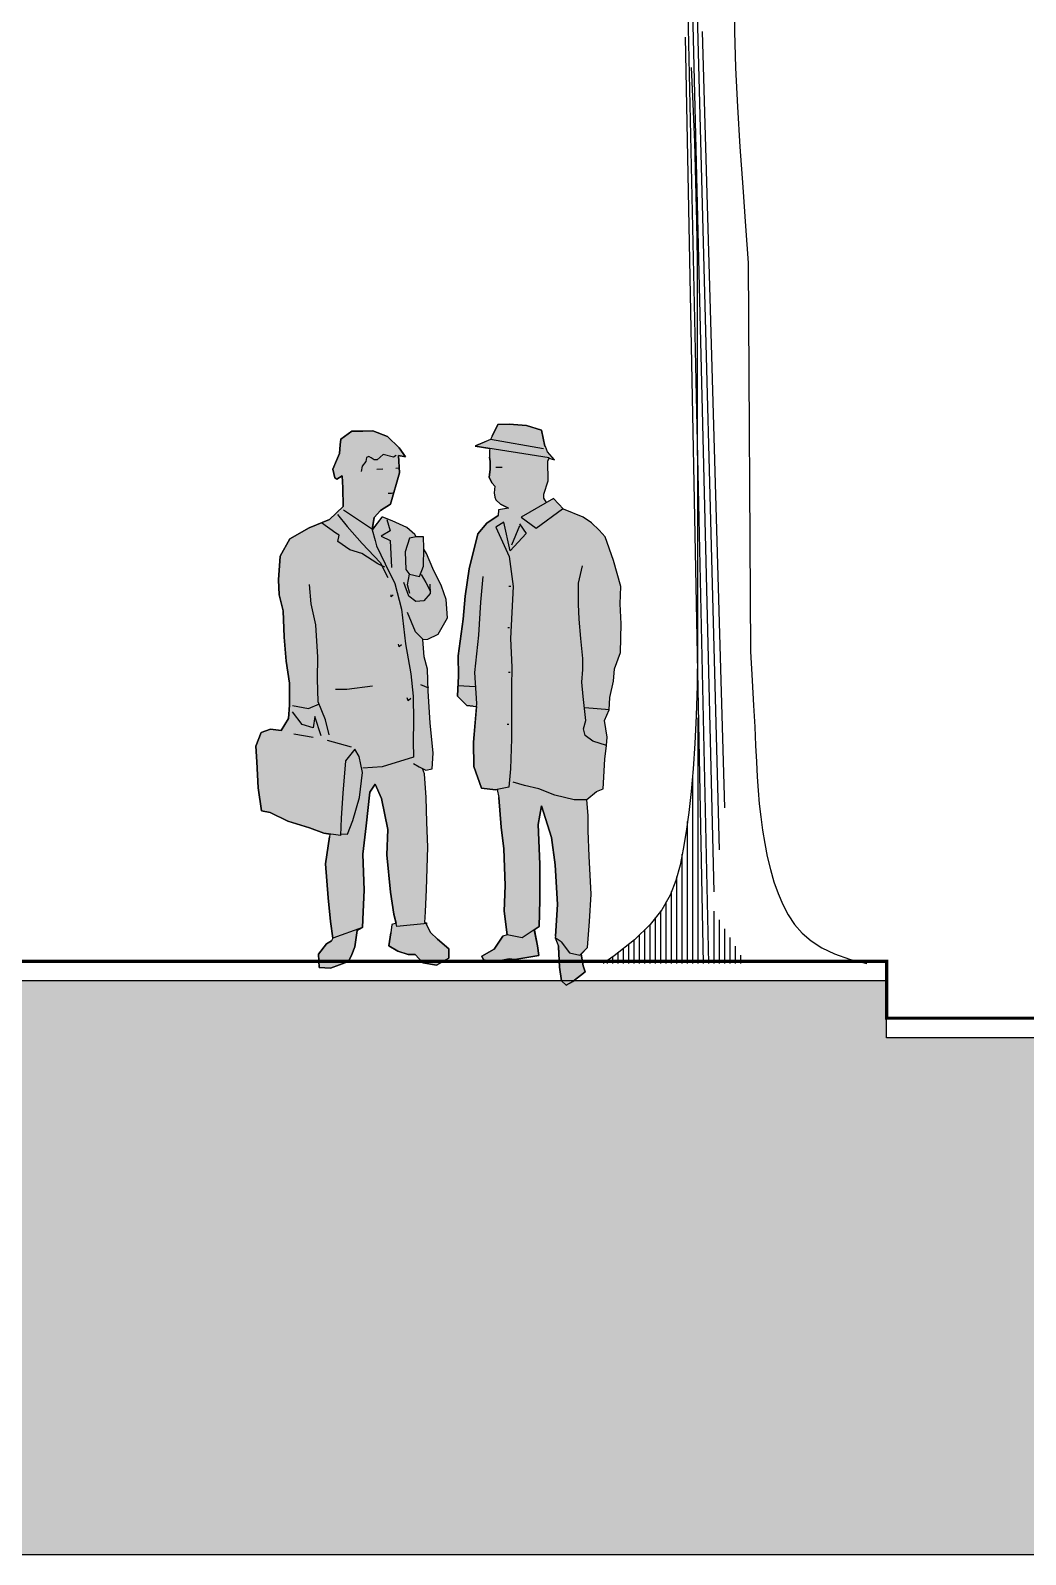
# Model space of a CAD drawing. Header units: millimetres. Extents: x 2056 to 4470, y 1400 to 3101.
# Drawn here: x 2105.832 to 2108.894, y 1405.391 to 1410.08 of the extents above; entities that cross this region are included whole.
import ezdxf

# ---------------------------------------------------------------- set-up
doc = ezdxf.new("R2010")
doc.units = ezdxf.units.MM
for name, color, linetype in [('A-254', 254, 'Continuous'), ('A-LDSP-TREE', 74, 'Continuous'), ('A-PLAN-1', 5, 'Continuous'), ('A-PLAN-2', 4, 'Continuous'), ('A-PLAN-6', 9, 'Continuous')]:
    doc.layers.add(name, color=color, linetype=linetype)

# ---------------------------------------------------------------- blocks, each defined once
blk = doc.blocks.new('2D-pe19')
for points in [[(-0.2818, 1.5394), (-0.2594, 1.564), (-0.2535, 1.5807), (-0.2519, 1.5821), (-0.2411, 1.6315), (-0.195, 1.6453), (-0.1415, 1.6496), (-0.1074, 1.6487), (-0.0899, 1.6132), (-0.0843, 1.6024), (-0.0368, 1.5816), (-0.082, 1.5745), (-0.081, 1.5681), (-0.081, 1.5481), (-0.0834, 1.5346), (-0.0836, 1.5116), (-0.0799, 1.4852), (-0.0896, 1.468), (-0.0973, 1.4585), (-0.0953, 1.4385), (-0.0982, 1.4253), (-0.1013, 1.4165), (-0.1149, 1.4031), (-0.1402, 1.3916), (-0.1089, 1.3862), (-0.1079, 1.3683), (-0.0734, 1.345), (-0.0451, 1.3122), (-0.0192, 1.2049), (-0.0066, 1.1206), (0, 1.0499), (0.0147, 0.9365), (0.0141, 0.8754), (0.0169, 0.8126), (-0.012, 0.7837), (-0.0311, 0.7822), (-0.0415, 0.7813), (-0.0321, 0.6712), (-0.0329, 0.5966), (-0.0565, 0.5296), (-0.1003, 0.5244), (-0.1051, 0.5254), (-0.11, 0.5015), (-0.1171, 0.4096), (-0.125, 0.3429), (-0.13, 0.2303), (-0.1268, 0.1518), (-0.1353, 0.0789), (-0.1219, 0.0749), (-0.0954, 0.0343), (-0.0575, 0.0132), (-0.0632, 0.0014), (-0.0958, -0.0039), (-0.1416, 0.0044), (-0.1591, 0.0024), (-0.2335, 0.0148), (-0.2293, 0.0451), (-0.219, 0.0945), (-0.2343, 0.1046), (-0.2358, 0.1853), (-0.2364, 0.2963), (-0.2314, 0.4185), (-0.2409, 0.4758), (-0.2719, 0.3776), (-0.2839, 0.2937), (-0.2906, 0.1724), (-0.2845, 0.0748), (-0.2837, 0.0695), (-0.2934, 0.0437), (-0.2948, 0.021), (-0.2946, 0.021), (-0.2972, -0.021), (-0.3032, -0.063), (-0.3168, -0.0763), (-0.3374, -0.0649), (-0.3758, -0.0354), (-0.3695, -0.0164), (-0.3631, 0.0196), (-0.3824, 0.0392), (-0.3895, 0.1195), (-0.3943, 0.2036), (-0.3876, 0.3208), (-0.3852, 0.3987), (-0.3847, 0.4447), (-0.3805, 0.4947), (-0.4104, 0.52), (-0.4316, 0.5275), (-0.4363, 0.6195), (-0.4416, 0.6616), (-0.4436, 0.6863), (-0.4352, 0.7384), (-0.4498, 0.7705), (-0.45, 0.7704), (-0.4519, 0.8092), (-0.4627, 0.8592), (-0.4662, 0.8974), (-0.4848, 0.9474), (-0.4862, 1.0355), (-0.4834, 1.0966), (-0.4851, 1.1499), (-0.4631, 1.2304), (-0.4377, 1.303), (-0.4184, 1.3236), (-0.3952, 1.3464), (-0.3698, 1.3635), (-0.3087, 1.3877), (-0.2784, 1.4211), (-0.2565, 1.4084), (-0.2487, 1.4218), (-0.2486, 1.4347), (-0.2617, 1.4752), (-0.2611, 1.5363), (-0.2646, 1.5449)], [(0.0483, 1.0534), (0.0522, 1.1106), (0.066, 1.1508), (0.0935, 1.206), (0.113, 1.2518), (0.1211, 1.2652), (0.121, 1.2686), (0.1213, 1.3033), (0.1439, 1.3031), (0.1483, 1.3104), (0.1732, 1.3314), (0.2177, 1.3523), (0.2464, 1.3633), (0.2495, 1.3636), (0.2786, 1.3263), (0.2798, 1.3271), (0.2733, 1.363), (0.2539, 1.3845), (0.2238, 1.4039), (0.1961, 1.4994), (0.1983, 1.5532), (0.1769, 1.5495), (0.1968, 1.5763), (0.2323, 1.6113), (0.2775, 1.6288), (0.3083, 1.6285), (0.3425, 1.6281), (0.3765, 1.6031), (0.3786, 1.5857), (0.38, 1.5594), (0.3893, 1.538), (0.4008, 1.511), (0.395, 1.4841), (0.3888, 1.4808), (0.3721, 1.4905), (0.3695, 1.4541), (0.3689, 1.3963), (0.4106, 1.3561), (0.4737, 1.3303), (0.5328, 1.2972), (0.5626, 1.2436), (0.5681, 1.1707), (0.5654, 1.1247), (0.5537, 1.075), (0.5507, 0.9948), (0.5444, 0.9203), (0.5342, 0.8531), (0.5336, 0.7847), (0.5371, 0.7443), (0.5598, 0.7076), (0.5923, 0.7112), (0.6208, 0.7014), (0.6378, 0.6592), (0.6351, 0.611), (0.631, 0.5309), (0.6202, 0.4603), (0.5938, 0.455), (0.5397, 0.4286), (0.4728, 0.4079), (0.4283, 0.391), (0.4097, 0.3885), (0.4109, 0.3799), (0.4235, 0.2974), (0.4152, 0.192), (0.4084, 0.1198), (0.4006, 0.0682), (0.4047, 0.0605), (0.4205, 0.0511), (0.4452, 0.0195), (0.4427, -0.0217), (0.4075, -0.024), (0.3525, -0.0036), (0.342, 0.0182), (0.3331, 0.042), (0.3263, 0.0919), (0.309, 0.1016), (0.3072, 0.1493), (0.3044, 0.2161), (0.3089, 0.327), (0.2985, 0.4135), (0.2874, 0.5171), (0.2703, 0.542), (0.2508, 0.4984), (0.2316, 0.4029), (0.2343, 0.3244), (0.2234, 0.2095), (0.2132, 0.1423), (0.206, 0.1145), (0.2197, 0.1109), (0.2225, 0.0851), (0.2282, 0.0447), (0.2012, 0.0281), (0.1686, 0.0183), (0.1472, 0.0185), (0.124, -0.0076), (0.0819, -0.0151), (0.044, 0.0066), (0.0442, 0.0352), (0.0787, 0.0651), (0.1002, 0.0862), (0.1138, 0.1127), (0.11, 0.1131), (0.1179, 0.1169), (0.116, 0.1494), (0.1127, 0.2179), (0.1083, 0.3486), (0.1113, 0.4248), (0.1137, 0.5016), (0.1183, 0.5739), (0.1249, 0.5904), (0.1145, 0.5857), (0.0955, 0.5898), (0.092, 0.6375), (0.1008, 0.7311), (0.1073, 0.8286), (0.1096, 0.8958), (0.1195, 0.9339), (0.1239, 0.9876), (0.1088, 0.9878), (0.0764, 1.0032)]]:
    blk.add_hatch(color=255).paths.add_polyline_path(points)
at = {"color": 250}
for p, q in [((-0.195, 1.6453), (-0.2411, 1.6315)), ((-0.1415, 1.6496), (-0.195, 1.6453)), ((-0.1074, 1.6487), (-0.1415, 1.6496)), ((-0.0899, 1.6132), (-0.1074, 1.6487)), ((-0.2411, 1.6315), (-0.2519, 1.5821)), ((-0.2478, 1.5741), (-0.0843, 1.6024)), ((-0.0843, 1.6024), (-0.038, 1.5828)), ((0.2323, 1.6113), (0.1968, 1.5763)), ((0.2775, 1.6288), (0.2323, 1.6113)), ((0.3083, 1.6285), (0.2775, 1.6288)), ((0.3425, 1.6281), (0.3083, 1.6285)), ((0.3765, 1.6031), (0.3425, 1.6281)), ((0.3786, 1.5857), (0.3765, 1.6031)), ((-0.2818, 1.5394), (-0.2594, 1.564)), ((-0.2649, 1.5459), (-0.0368, 1.5816)), ((-0.2594, 1.564), (-0.2535, 1.5807)), ((-0.0834, 1.5346), (-0.081, 1.5481)), ((0.1968, 1.5763), (0.1769, 1.5495)), ((0.1769, 1.5495), (0.1983, 1.5532)), ((0.1983, 1.5532), (0.1961, 1.4994)), ((0.2063, 1.5528), (0.2142, 1.5478)), ((0.2142, 1.5478), (0.2458, 1.5567)), ((0.2458, 1.5567), (0.2645, 1.5399)), ((0.2833, 1.5458), (0.2902, 1.5498)), ((0.2902, 1.5498), (0.2971, 1.5468)), ((0.38, 1.5594), (0.3786, 1.5857)), ((0.3893, 1.538), (0.38, 1.5594)), ((-0.2637, 1.5452), (-0.2818, 1.5394)), ((-0.2611, 1.5363), (-0.2649, 1.5459)), ((-0.2617, 1.4752), (-0.2611, 1.5363)), ((-0.1199, 1.5166), (-0.1006, 1.5163)), ((-0.0836, 1.5116), (-0.0834, 1.5346)), ((-0.0799, 1.4852), (-0.0836, 1.5116)), ((0.1973, 1.5146), (0.2067, 1.5136)), ((0.2471, 1.5108), (0.2649, 1.5099)), ((0.2645, 1.5399), (0.2734, 1.5399)), ((0.2734, 1.5399), (0.2833, 1.5458)), ((0.2971, 1.5468), (0.2991, 1.535)), ((0.2991, 1.535), (0.3109, 1.5201)), ((0.3109, 1.5201), (0.3139, 1.5043)), ((0.4008, 1.511), (0.3893, 1.538)), ((0.395, 1.4841), (0.4008, 1.511)), ((-0.2486, 1.4347), (-0.2617, 1.4752)), ((-0.0896, 1.468), (-0.0799, 1.4852)), ((0.1961, 1.4994), (0.2238, 1.4039)), ((0.3689, 1.3963), (0.3695, 1.4541)), ((0.3695, 1.4541), (0.3721, 1.4905)), ((0.3721, 1.4905), (0.3888, 1.4808)), ((0.3888, 1.4808), (0.395, 1.4841)), ((-0.3087, 1.3877), (-0.2784, 1.4211)), ((-0.2784, 1.4211), (-0.1786, 1.3634)), ((-0.2487, 1.4218), (-0.2486, 1.4347)), ((-0.1149, 1.4031), (-0.1013, 1.4165)), ((0.2164, 1.4375), (0.2199, 1.4363)), ((0.2199, 1.4363), (0.2304, 1.4363)), ((-0.3952, 1.3464), (-0.3698, 1.3635)), ((-0.3698, 1.3635), (-0.3087, 1.3877)), ((-0.2249, 1.3296), (-0.3055, 1.3892)), ((-0.1786, 1.3634), (-0.2249, 1.3296)), ((-0.1402, 1.3916), (-0.1149, 1.4031)), ((-0.0734, 1.345), (-0.1079, 1.3683)), ((0.2177, 1.3523), (0.2464, 1.3633)), ((0.2238, 1.4039), (0.2539, 1.3845)), ((0.2495, 1.3636), (0.279, 1.3258)), ((0.2539, 1.3845), (0.2733, 1.363)), ((0.2733, 1.363), (0.2802, 1.3248)), ((0.3676, 1.3856), (0.279, 1.3265)), ((0.3861, 1.3715), (0.3571, 1.3353)), ((0.4106, 1.3561), (0.3689, 1.3963)), ((-0.4377, 1.303), (-0.4184, 1.3236)), ((-0.4184, 1.3236), (-0.3952, 1.3464)), ((-0.1732, 1.3426), (-0.1943, 1.3136)), ((-0.1943, 1.3136), (-0.1454, 1.2599)), ((-0.1741, 1.3364), (-0.1495, 1.2772)), ((-0.1454, 1.2599), (-0.125, 1.3477)), ((-0.1004, 1.3324), (-0.1417, 1.2425)), ((-0.125, 1.3477), (-0.1004, 1.3324)), ((-0.0451, 1.3122), (-0.0734, 1.345)), ((0.1483, 1.3104), (0.1732, 1.3314)), ((0.1732, 1.3314), (0.2177, 1.3523)), ((0.2346, 1.3561), (0.2248, 1.3216)), ((0.2248, 1.3216), (0.2522, 1.3055)), ((0.2802, 1.3248), (0.2705, 1.2919)), ((0.3571, 1.3353), (0.3106, 1.2825)), ((0.3815, 1.3082), (0.3911, 1.3142)), ((0.3911, 1.3142), (0.4354, 1.346)), ((0.4737, 1.3303), (0.4106, 1.3561)), ((0.5328, 1.2972), (0.4737, 1.3303)), ((-0.4631, 1.2304), (-0.4377, 1.303)), ((-0.0192, 1.2049), (-0.0451, 1.3122)), ((0.121, 1.2686), (0.1213, 1.3033)), ((0.1222, 1.2131), (0.121, 1.2686)), ((0.1213, 1.3033), (0.1443, 1.3031)), ((0.1439, 1.3031), (0.1483, 1.3104)), ((0.1443, 1.3031), (0.165, 1.299)), ((0.165, 1.299), (0.1781, 1.2568)), ((0.2248, 1.292), (0.2199, 1.2083)), ((0.2522, 1.3055), (0.2248, 1.292)), ((0.2663, 1.2751), (0.2394, 1.2198)), ((0.3106, 1.2825), (0.2546, 1.2236)), ((0.2705, 1.2919), (0.2663, 1.2751)), ((0.3486, 1.2631), (0.3853, 1.2891)), ((0.3853, 1.2891), (0.3815, 1.3082)), ((0.5626, 1.2436), (0.5328, 1.2972)), ((-0.4851, 1.1499), (-0.4631, 1.2304)), ((-0.1417, 1.2425), (-0.1538, 1.1506)), ((0.0935, 1.206), (0.113, 1.2518)), ((0.113, 1.2518), (0.1211, 1.2652)), ((0.1781, 1.2568), (0.1759, 1.203)), ((0.2394, 1.2198), (0.2097, 1.159)), ((0.2546, 1.2236), (0.2312, 1.1778)), ((0.241, 1.2102), (0.2624, 1.2196)), ((0.2624, 1.2196), (0.312, 1.2516)), ((0.312, 1.2516), (0.3486, 1.2631)), ((0.5681, 1.1707), (0.5626, 1.2436)), ((0.5681, 1.1707), (0.5626, 1.2436)), ((-0.355, 1.1604), (-0.3673, 1.2143)), ((-0.055, 1.102), (-0.0615, 1.1806)), ((-0.0066, 1.1206), (-0.0192, 1.2049)), ((0.066, 1.1508), (0.0935, 1.206)), ((0.1287, 1.1867), (0.1148, 1.163)), ((0.1343, 1.181), (0.1222, 1.2131)), ((0.1652, 1.1886), (0.1343, 1.181)), ((0.1759, 1.203), (0.1639, 1.1863)), ((0.1715, 1.1554), (0.1652, 1.1886)), ((-0.4834, 1.0966), (-0.4851, 1.1499)), ((-0.3553, 1.1223), (-0.355, 1.1604)), ((-0.1538, 1.1506), (-0.1457, 0.9902)), ((-0.1471, 1.1498), (-0.1413, 1.1498)), ((0.0522, 1.1106), (0.066, 1.1508)), ((0.1148, 1.163), (0.1007, 1.1348)), ((0.1019, 1.1578), (0.1017, 1.1292)), ((0.1017, 1.1292), (0.1205, 1.106)), ((0.1634, 1.1286), (0.1715, 1.1554)), ((0.1666, 1.1207), (0.1827, 1.1626)), ((0.2097, 1.159), (0.1899, 1.0806)), ((0.4676, 1.0971), (0.4721, 1.1565)), ((0.5654, 1.1247), (0.5681, 1.1707)), ((-0.4862, 1.0355), (-0.4834, 1.0966)), ((-0.3577, 1.0494), (-0.3556, 1.0954)), ((-0.3556, 1.0954), (-0.3553, 1.1223)), ((-0.0481, 1.0005), (-0.055, 1.102)), ((0, 1.0499), (-0.0066, 1.1206)), ((0.0483, 1.0534), (0.0522, 1.1106)), ((0.1205, 1.106), (0.1457, 1.1041)), ((0.1457, 1.1041), (0.1666, 1.1207)), ((0.1899, 1.0806), (0.1776, 0.9737)), ((0.2153, 1.1242), (0.2209, 1.1185)), ((0.2209, 1.1185), (0.2209, 1.1242)), ((0.4535, 1.0322), (0.4676, 1.0971)), ((0.5537, 1.075), (0.5654, 1.1247)), ((-0.4848, 0.9474), (-0.4862, 1.0355)), ((-0.3622, 0.99), (-0.3577, 1.0494)), ((0.0147, 0.9365), (0, 1.0499)), ((0.0764, 1.0032), (0.0483, 1.0534)), ((0.146, 1.0112), (0.1706, 1.0703)), ((0.4469, 0.9324), (0.4535, 1.0322)), ((0.5507, 0.9948), (0.5537, 1.075)), ((-0.3684, 0.929), (-0.3622, 0.99)), ((-0.1457, 0.9902), (-0.1505, 0.9022)), ((-0.1432, 1.0226), (-0.1374, 1.0226)), ((-0.0357, 0.8854), (-0.0481, 1.0005)), ((0.1088, 0.9878), (0.0764, 1.0032)), ((0.1239, 0.9876), (0.1088, 0.9878)), ((0.1195, 0.9339), (0.1239, 0.9876)), ((0.1214, 0.9865), (0.146, 1.0112)), ((0.5444, 0.9203), (0.5507, 0.9948)), ((-0.4662, 0.8974), (-0.4848, 0.9474)), ((0.1776, 0.9737), (0.1611, 0.8819)), ((0.1891, 0.9707), (0.1965, 0.965)), ((0.1965, 0.965), (0.1984, 0.9725)), ((-0.4627, 0.8592), (-0.4662, 0.8974)), ((-0.3687, 0.8948), (-0.3684, 0.929)), ((-0.3651, 0.856), (-0.3687, 0.8948)), ((-0.1505, 0.9022), (-0.1494, 0.8405)), ((0.0141, 0.8754), (0.0147, 0.9365)), ((0.1073, 0.8286), (0.1096, 0.8958)), ((0.1096, 0.8958), (0.1195, 0.9339)), ((0.448, 0.8657), (0.4469, 0.9324)), ((0.5342, 0.8531), (0.5444, 0.9203)), ((-0.4519, 0.8092), (-0.4627, 0.8592)), ((-0.3695, 0.8123), (-0.3651, 0.856)), ((-0.1452, 0.8856), (-0.1393, 0.8856)), ((-0.0422, 0.7902), (-0.0357, 0.8854)), ((-0.0377, 0.8418), (0.0154, 0.8444)), ((0.0169, 0.8126), (0.0141, 0.8754)), ((0.1312, 0.8485), (0.1066, 0.8387)), ((0.1611, 0.8819), (0.1531, 0.813)), ((0.4456, 0.7951), (0.448, 0.8657)), ((0.5336, 0.7847), (0.5342, 0.8531)), ((-0.45, 0.771), (-0.4519, 0.8092)), ((-0.378, 0.7378), (-0.3695, 0.8123)), ((-0.1494, 0.8405), (-0.1487, 0.6818)), ((-0.012, 0.7837), (0.0169, 0.8126)), ((0.1008, 0.7311), (0.1073, 0.8286)), ((0.1531, 0.813), (0.1524, 0.7362)), ((0.161, 0.8059), (0.1685, 0.7984)), ((0.1685, 0.7984), (0.1722, 0.8078)), ((0.279, 0.8436), (0.3577, 0.8338)), ((0.3577, 0.8338), (0.3922, 0.8338)), ((-0.4501, 0.7704), (-0.3749, 0.7769)), ((-0.4352, 0.7384), (-0.45, 0.771)), ((-0.0321, 0.6712), (-0.0422, 0.7902)), ((-0.0311, 0.7822), (-0.012, 0.7837)), ((0.4238, 0.7398), (0.4456, 0.7951)), ((0.4759, 0.7746), (0.4415, 0.7894)), ((0.5252, 0.7845), (0.4759, 0.7746)), ((0.4956, 0.7254), (0.5252, 0.7648)), ((0.5371, 0.7443), (0.5336, 0.7847)), ((-0.4436, 0.6863), (-0.4352, 0.7384)), ((-0.3704, 0.7125), (-0.378, 0.7378)), ((-0.3762, 0.6918), (-0.3704, 0.7125)), ((-0.1413, 0.7252), (-0.1354, 0.7252)), ((0.092, 0.6375), (0.1008, 0.7311)), ((0.1524, 0.7362), (0.1535, 0.6734)), ((0.4122, 0.6939), (0.4238, 0.7398)), ((0.4365, 0.6909), (0.4562, 0.75)), ((0.4562, 0.75), (0.4612, 0.7155)), ((0.4612, 0.7155), (0.4956, 0.7254)), ((0.5598, 0.7076), (0.5371, 0.7443)), ((0.5923, 0.7112), (0.5598, 0.7076)), ((0.6208, 0.7014), (0.5923, 0.7112)), ((-0.4416, 0.6616), (-0.3994, 0.6747)), ((-0.4363, 0.6195), (-0.4416, 0.6616)), ((-0.3994, 0.6747), (-0.3762, 0.6918)), ((-0.1487, 0.6818), (-0.1456, 0.5898)), ((-0.0329, 0.5966), (-0.0321, 0.6712)), ((0.1535, 0.6734), (0.153, 0.6251)), ((0.343, 0.6564), (0.4168, 0.6761)), ((0.4612, 0.6859), (0.5203, 0.6958)), ((0.6378, 0.6592), (0.6208, 0.7014)), ((0.6351, 0.611), (0.6378, 0.6592)), ((-0.4316, 0.5275), (-0.4363, 0.6195)), ((0.0955, 0.5898), (0.092, 0.6375)), ((0.153, 0.6251), (0.2486, 0.5956)), ((0.3096, 0.5782), (0.3196, 0.6275)), ((0.3196, 0.6275), (0.3332, 0.6503)), ((0.3332, 0.6503), (0.3615, 0.6136)), ((0.3615, 0.6136), (0.3701, 0.5143)), ((0.631, 0.5309), (0.6351, 0.611)), ((-0.1456, 0.5898), (-0.1406, 0.5326)), ((-0.0565, 0.5296), (-0.0329, 0.5966)), ((0.1145, 0.5857), (0.0955, 0.5898)), ((0.1137, 0.5016), (0.1183, 0.5739)), ((0.1353, 0.595), (0.1145, 0.5857)), ((0.1528, 0.6061), (0.1353, 0.595)), ((0.2486, 0.5956), (0.308, 0.5911)), ((0.3184, 0.5013), (0.3096, 0.5782)), ((-0.4104, 0.52), (-0.4316, 0.5275)), ((-0.3805, 0.4947), (-0.4104, 0.52)), ((-0.2824, 0.5085), (-0.2332, 0.5283)), ((-0.2332, 0.5283), (-0.1889, 0.5381)), ((-0.1889, 0.5381), (-0.1544, 0.548)), ((-0.1406, 0.5326), (-0.1003, 0.5244)), ((-0.1003, 0.5244), (-0.0565, 0.5296)), ((0.2508, 0.4984), (0.2703, 0.542)), ((0.2703, 0.542), (0.2874, 0.5171)), ((0.2874, 0.5171), (0.2985, 0.4135)), ((0.6202, 0.4603), (0.631, 0.5309)), ((-0.3847, 0.4447), (-0.3805, 0.4947)), ((-0.3809, 0.4938), (-0.3415, 0.4938)), ((-0.3415, 0.4938), (-0.2824, 0.5085)), ((-0.2719, 0.3776), (-0.2409, 0.4758)), ((-0.2409, 0.4758), (-0.2314, 0.4185)), ((-0.1171, 0.4096), (-0.11, 0.5015)), ((0.1113, 0.4248), (0.1137, 0.5016)), ((0.2316, 0.4029), (0.2508, 0.4984)), ((0.339, 0.4305), (0.3184, 0.5013)), ((0.3701, 0.5143), (0.3755, 0.4374)), ((-0.3852, 0.3987), (-0.3847, 0.4447)), ((0.1083, 0.3486), (0.1113, 0.4248)), ((0.3554, 0.3883), (0.339, 0.4305)), ((0.3755, 0.4374), (0.3767, 0.3842)), ((0.4728, 0.4079), (0.5397, 0.4286)), ((0.5397, 0.4286), (0.5938, 0.455)), ((0.5938, 0.455), (0.6202, 0.4603)), ((-0.3876, 0.3208), (-0.3852, 0.3987)), ((-0.2839, 0.2937), (-0.2719, 0.3776)), ((-0.2314, 0.4185), (-0.2364, 0.2963)), ((-0.125, 0.3429), (-0.1171, 0.4096)), ((0.2343, 0.3244), (0.2316, 0.4029)), ((0.2985, 0.4135), (0.3089, 0.327)), ((0.3784, 0.3897), (0.3554, 0.3883)), ((0.3767, 0.3842), (0.4283, 0.391)), ((0.4235, 0.2974), (0.4109, 0.3799)), ((0.4283, 0.391), (0.4728, 0.4079)), ((-0.13, 0.2303), (-0.125, 0.3429)), ((0.1127, 0.2179), (0.1083, 0.3486)), ((-0.3943, 0.2036), (-0.3876, 0.3208)), ((-0.2906, 0.1724), (-0.2839, 0.2937)), ((-0.2364, 0.2963), (-0.2358, 0.1853)), ((0.2234, 0.2095), (0.2343, 0.3244)), ((0.3089, 0.327), (0.3044, 0.2161)), ((0.4152, 0.192), (0.4235, 0.2974)), ((-0.3895, 0.1195), (-0.3943, 0.2036)), ((-0.1268, 0.1518), (-0.13, 0.2303)), ((0.116, 0.1494), (0.1127, 0.2179)), ((0.2132, 0.1423), (0.2234, 0.2095)), ((0.3044, 0.2161), (0.3072, 0.1493)), ((0.4084, 0.1198), (0.4152, 0.192)), ((-0.2845, 0.0748), (-0.2906, 0.1724)), ((-0.2358, 0.1853), (-0.2343, 0.1046)), ((-0.1353, 0.0789), (-0.1268, 0.1518)), ((0.1179, 0.1169), (0.116, 0.1494)), ((0.2033, 0.1043), (0.2132, 0.1423)), ((0.3072, 0.1493), (0.309, 0.1016)), ((-0.3824, 0.0392), (-0.3895, 0.1195)), ((-0.2343, 0.1046), (-0.1814, 0.0698)), ((0.1139, 0.113), (0.1002, 0.0862)), ((0.11, 0.1131), (0.2033, 0.1043)), ((0.309, 0.1016), (0.4006, 0.0682)), ((0.4006, 0.0682), (0.4084, 0.1198)), ((-0.3021, 0.0575), (-0.3271, 0.023)), ((-0.3021, 0.0575), (-0.2837, 0.0695)), ((-0.2193, 0.0932), (-0.2293, 0.0451)), ((-0.1814, 0.0698), (-0.1353, 0.0789)), ((-0.0954, 0.0343), (-0.1219, 0.0749)), ((0.0787, 0.0651), (0.0442, 0.0352)), ((0.1002, 0.0862), (0.0787, 0.0651)), ((0.2282, 0.0447), (0.2225, 0.0851)), ((0.3263, 0.0919), (0.3331, 0.042)), ((0.4205, 0.0511), (0.4047, 0.0605)), ((0.4452, 0.0195), (0.4205, 0.0511)), ((-0.3597, 0.016), (-0.3824, 0.0392)), ((-0.3631, 0.0196), (-0.3695, -0.0164)), ((-0.3271, 0.023), (-0.3597, 0.016)), ((-0.2972, -0.021), (-0.2946, 0.021)), ((-0.295, 0.018), (-0.2934, 0.0437)), ((-0.2293, 0.0451), (-0.2335, 0.0148)), ((-0.2335, 0.0148), (-0.1591, 0.0024)), ((-0.1591, 0.0024), (-0.1416, 0.0044)), ((-0.1416, 0.0044), (-0.0958, -0.0039)), ((-0.0958, -0.0039), (-0.0632, 0.0014)), ((-0.0575, 0.0132), (-0.0954, 0.0343)), ((-0.0632, 0.0014), (-0.0575, 0.0132)), ((0.0442, 0.0352), (0.044, 0.0066)), ((0.044, 0.0066), (0.0819, -0.0151)), ((0.124, -0.0076), (0.1472, 0.0185)), ((0.1472, 0.0185), (0.1686, 0.0183)), ((0.1686, 0.0183), (0.2012, 0.0281)), ((0.2012, 0.0281), (0.2282, 0.0447)), ((0.3331, 0.042), (0.342, 0.0182)), ((0.342, 0.0182), (0.3525, -0.0036)), ((0.4427, -0.0217), (0.4452, 0.0195)), ((-0.3695, -0.0164), (-0.3758, -0.0354)), ((-0.3758, -0.0354), (-0.3374, -0.0649)), ((-0.3032, -0.063), (-0.2972, -0.021)), ((0.0819, -0.0151), (0.124, -0.0076)), ((0.3525, -0.0036), (0.4075, -0.024)), ((0.4075, -0.024), (0.4427, -0.0217)), ((-0.3374, -0.0649), (-0.3168, -0.0763)), ((-0.3168, -0.0763), (-0.3032, -0.063))]:
    blk.add_line(p, q, dxfattribs=at)
at = {"color": 255}
for points in [[(-0.2818, 1.5394), (-0.2594, 1.564), (-0.2535, 1.5807), (-0.2519, 1.5821), (-0.2411, 1.6315), (-0.195, 1.6453), (-0.1415, 1.6496), (-0.1074, 1.6487), (-0.0899, 1.6132), (-0.0843, 1.6024), (-0.0368, 1.5816), (-0.082, 1.5745), (-0.081, 1.5681), (-0.081, 1.5481), (-0.0834, 1.5346), (-0.0836, 1.5116), (-0.0799, 1.4852), (-0.0896, 1.468), (-0.0973, 1.4585), (-0.0953, 1.4385), (-0.0982, 1.4253), (-0.1013, 1.4165), (-0.1149, 1.4031), (-0.1402, 1.3916), (-0.1089, 1.3862), (-0.1079, 1.3683), (-0.0734, 1.345), (-0.0451, 1.3122), (-0.0192, 1.2049), (-0.0066, 1.1206), (0, 1.0499), (0.0147, 0.9365), (0.0141, 0.8754), (0.0169, 0.8126), (-0.012, 0.7837), (-0.0311, 0.7822), (-0.0415, 0.7813), (-0.0321, 0.6712), (-0.0329, 0.5966), (-0.0565, 0.5296), (-0.1003, 0.5244), (-0.1051, 0.5254), (-0.11, 0.5015), (-0.1171, 0.4096), (-0.125, 0.3429), (-0.13, 0.2303), (-0.1268, 0.1518), (-0.1353, 0.0789), (-0.1219, 0.0749), (-0.0954, 0.0343), (-0.0575, 0.0132), (-0.0632, 0.0014), (-0.0958, -0.0039), (-0.1416, 0.0044), (-0.1591, 0.0024), (-0.2335, 0.0148), (-0.2293, 0.0451), (-0.219, 0.0945), (-0.2343, 0.1046), (-0.2358, 0.1853), (-0.2364, 0.2963), (-0.2314, 0.4185), (-0.2409, 0.4758), (-0.2719, 0.3776), (-0.2839, 0.2937), (-0.2906, 0.1724), (-0.2845, 0.0748), (-0.2837, 0.0695), (-0.2934, 0.0437), (-0.2948, 0.021), (-0.2946, 0.021), (-0.2972, -0.021), (-0.3032, -0.063), (-0.3168, -0.0763), (-0.3374, -0.0649), (-0.3758, -0.0354), (-0.3695, -0.0164), (-0.3631, 0.0196), (-0.3824, 0.0392), (-0.3895, 0.1195), (-0.3943, 0.2036), (-0.3876, 0.3208), (-0.3852, 0.3987), (-0.3847, 0.4447), (-0.3805, 0.4947), (-0.4104, 0.52), (-0.4316, 0.5275), (-0.4363, 0.6195), (-0.4416, 0.6616), (-0.4436, 0.6863), (-0.4352, 0.7384), (-0.4498, 0.7705), (-0.45, 0.7704), (-0.4519, 0.8092), (-0.4627, 0.8592), (-0.4662, 0.8974), (-0.4848, 0.9474), (-0.4862, 1.0355), (-0.4834, 1.0966), (-0.4851, 1.1499), (-0.4631, 1.2304), (-0.4377, 1.303), (-0.4184, 1.3236), (-0.3952, 1.3464), (-0.3698, 1.3635), (-0.3087, 1.3877), (-0.2784, 1.4211), (-0.2565, 1.4084), (-0.2487, 1.4218), (-0.2486, 1.4347), (-0.2617, 1.4752), (-0.2611, 1.5363), (-0.2646, 1.5449), (-0.2818, 1.5394)], [(0.0483, 1.0534), (0.0522, 1.1106), (0.066, 1.1508), (0.0935, 1.206), (0.113, 1.2518), (0.1211, 1.2652), (0.121, 1.2686), (0.1213, 1.3033), (0.1439, 1.3031), (0.1483, 1.3104), (0.1732, 1.3314), (0.2177, 1.3523), (0.2464, 1.3633), (0.2495, 1.3636), (0.2786, 1.3263), (0.2798, 1.3271), (0.2733, 1.363), (0.2539, 1.3845), (0.2238, 1.4039), (0.1961, 1.4994), (0.1983, 1.5532), (0.1769, 1.5495), (0.1968, 1.5763), (0.2323, 1.6113), (0.2775, 1.6288), (0.3083, 1.6285), (0.3425, 1.6281), (0.3765, 1.6031), (0.3786, 1.5857), (0.38, 1.5594), (0.3893, 1.538), (0.4008, 1.511), (0.395, 1.4841), (0.3888, 1.4808), (0.3721, 1.4905), (0.3695, 1.4541), (0.3689, 1.3963), (0.4106, 1.3561), (0.4737, 1.3303), (0.5328, 1.2972), (0.5626, 1.2436), (0.5681, 1.1707), (0.5654, 1.1247), (0.5537, 1.075), (0.5507, 0.9948), (0.5444, 0.9203), (0.5342, 0.8531), (0.5336, 0.7847), (0.5371, 0.7443), (0.5598, 0.7076), (0.5923, 0.7112), (0.6208, 0.7014), (0.6378, 0.6592), (0.6351, 0.611), (0.631, 0.5309), (0.6202, 0.4603), (0.5938, 0.455), (0.5397, 0.4286), (0.4728, 0.4079), (0.4283, 0.391), (0.4097, 0.3885), (0.4109, 0.3799), (0.4235, 0.2974), (0.4152, 0.192), (0.4084, 0.1198), (0.4006, 0.0682), (0.4047, 0.0605), (0.4205, 0.0511), (0.4452, 0.0195), (0.4427, -0.0217), (0.4075, -0.024), (0.3525, -0.0036), (0.342, 0.0182), (0.3331, 0.042), (0.3263, 0.0919), (0.309, 0.1016), (0.3072, 0.1493), (0.3044, 0.2161), (0.3089, 0.327), (0.2985, 0.4135), (0.2874, 0.5171), (0.2703, 0.542), (0.2508, 0.4984), (0.2316, 0.4029), (0.2343, 0.3244), (0.2234, 0.2095), (0.2132, 0.1423), (0.206, 0.1145), (0.2197, 0.1109), (0.2225, 0.0851), (0.2282, 0.0447), (0.2012, 0.0281), (0.1686, 0.0183), (0.1472, 0.0185), (0.124, -0.0076), (0.0819, -0.0151), (0.044, 0.0066), (0.0442, 0.0352), (0.0787, 0.0651), (0.1002, 0.0862), (0.1138, 0.1127), (0.11, 0.1131), (0.1179, 0.1169), (0.116, 0.1494), (0.1127, 0.2179), (0.1083, 0.3486), (0.1113, 0.4248), (0.1137, 0.5016), (0.1183, 0.5739), (0.1249, 0.5904), (0.1145, 0.5857), (0.0955, 0.5898), (0.092, 0.6375), (0.1008, 0.7311), (0.1073, 0.8286), (0.1096, 0.8958), (0.1195, 0.9339), (0.1239, 0.9876), (0.1088, 0.9878), (0.0764, 1.0032)]]:
    blk.add_lwpolyline(points, close=True, dxfattribs=at)
blk = doc.blocks.new('TROPI')
for p, q in [((0.695, 0), (0.7933, 4.4883)), ((0.671, 0.3147), (0.7699, 4.3571)), ((0.5842, 4.2387), (0.5826, 4.0948)), ((0.6476, 0.4992), (0.7465, 4.226)), ((0.5826, 4.0948), (0.577, 3.935)), ((0.6242, 0.6836), (0.723, 4.0948)), ((0.7184, 0), (0.7979, 4.0701)), ((0.577, 3.935), (0.5686, 3.7644)), ((0.7728, 3.9368), (0.7653, 3.7778)), ((0.5686, 3.7644), (0.558, 3.5884)), ((0.7653, 3.7778), (0.7586, 3.6089)), ((0.558, 3.5884), (0.5462, 3.412)), ((0.7586, 3.6089), (0.7529, 3.435)), ((0.7529, 3.435), (0.7485, 3.2609)), ((0.5462, 3.412), (0.5341, 3.2404)), ((0.5341, 3.2404), (0.5225, 3.0789)), ((0.7485, 3.2609), (0.7459, 3.0913)), ((0.7459, 3.0913), (0.7453, 1.3687)), ((0.5225, 3.0789), (0.5124, 1.37)), ((0.5124, 1.37), (0.5043, 1.2428)), ((0.7453, 1.3687), (0.7468, 1.2218)), ((0.5043, 1.2428), (0.498, 1.1333)), ((0.7468, 1.2218), (0.7506, 1.088)), ((0.498, 1.1333), (0.4931, 1.039)), ((0.7413, 0), (0.7413, 1.0785)), ((0.7506, 1.088), (0.7562, 0.9664)), ((0.4931, 1.039), (0.4892, 0.9571)), ((0.4892, 0.9571), (0.4856, 0.8851)), ((0.7562, 0.9664), (0.7636, 0.8557)), ((0.4856, 0.8851), (0.4821, 0.8203)), ((0.4821, 0.8203), (0.4781, 0.7601)), ((0.7636, 0.8557), (0.7726, 0.7551)), ((0.7648, 0), (0.7648, 0.8123)), ((0.4781, 0.7601), (0.4732, 0.7018)), ((0.7726, 0.7551), (0.783, 0.6634)), ((0.4732, 0.7018), (0.4669, 0.6434)), ((0.4669, 0.6434), (0.4591, 0.5848)), ((0.783, 0.6634), (0.7946, 0.5796)), ((0.7882, 0), (0.7882, 0.6232)), ((0.4591, 0.5848), (0.4495, 0.5265)), ((0.7946, 0.5796), (0.8072, 0.5025)), ((0.4381, 0.4691), (0.4245, 0.4131)), ((0.4495, 0.5265), (0.4381, 0.4691)), ((0.8072, 0.5025), (0.8212, 0.4312)), ((0.8117, 0), (0.8117, 0.4796)), ((0.4245, 0.4131), (0.4087, 0.359)), ((0.8212, 0.4312), (0.8394, 0.364)), ((0.4087, 0.359), (0.3905, 0.3073)), ((0.8351, 0), (0.8351, 0.3798)), ((0.8394, 0.364), (0.8652, 0.2992)), ((0.3905, 0.3073), (0.3697, 0.2586)), ((0.8585, 0), (0.8585, 0.3159)), ((0.8652, 0.2992), (0.9019, 0.2354)), ((0.882, 0), (0.882, 0.2701)), ((0.3459, 0.2132), (0.3181, 0.1714)), ((0.3697, 0.2586), (0.3459, 0.2132)), ((0.671, 0), (0.671, 0.2295)), ((0.9019, 0.2354), (0.9529, 0.1708)), ((0.9054, 0), (0.9054, 0.231)), ((0.9288, 0), (0.9288, 0.2013)), ((0.3181, 0.1714), (0.2852, 0.1333)), ((0.6242, 0), (0.6242, 0.1523)), ((0.6476, 0), (0.6476, 0.1909)), ((0.9523, 0), (0.9523, 0.1716)), ((0.9529, 0.1708), (1.0216, 0.1038)), ((0.9757, 0), (0.9757, 0.1485)), ((0.1988, 0.0682), (0.143, 0.0414)), ((0.2458, 0.0988), (0.1988, 0.0682)), ((0.2852, 0.1333), (0.2458, 0.0988)), ((0.5773, 0), (0.5773, 0.0752)), ((0.6007, 0), (0.6007, 0.1138)), ((0.9992, 0), (0.9992, 0.1257)), ((1.0216, 0.1038), (1.1113, 0.0328)), ((1.0226, -0.0011), (1.0226, 0.103)), ((1.046, 0), (1.046, 0.0844)), ((0.0771, 0.0187), (0, 0)), ((0.143, 0.0414), (0.0771, 0.0187)), ((0.5538, 0), (0.5538, 0.0366)), ((1.0695, 0), (1.0695, 0.0659)), ((1.0929, 0), (1.0929, 0.0473)), ((1.1113, 0.0328), (1.1601, 0)), ((1.1163, 0), (1.1163, 0.0294)), ((1.1398, 0), (1.1398, 0.0136))]:
    blk.add_line(p, q)
blk = doc.blocks.new('fachada lateral 2')
at = {"layer": 'A-PLAN-6'}
h = blk.add_hatch(dxfattribs=at)
h.set_pattern_fill('AR-PARQ1', color=256, scale=0.002, angle=45, style=0)
h.set_pattern_definition([(45, (-989325.041, -1733104.63), (4e-15, 0.86210458762), [0.6096, -0.6096]), (45, (-989324.96916, -1733104.7018), (4e-15, 0.86210458762), [0.6096, -0.6096]), (45, (-989324.8973, -1733104.77367), (4e-15, 0.86210458762), [0.6096, -0.6096]), (45, (-989324.8255, -1733104.8455), (4e-15, 0.86210458762), [0.6096, -0.6096]), (45, (-989324.75364, -1733104.91735), (4e-15, 0.86210458762), [0.6096, -0.6096]), (45, (-989324.6818, -1733104.9892), (4e-15, 0.86210458762), [0.6096, -0.6096]), (45, (-989324.60995, -1733105.06104), (4e-15, 0.86210458762), [0.6096, -0.6096]), (315, (-989324.60995, -1733104.19893), (-4e-15, -0.86210458762), [0.6096, -0.6096]), (315, (-989324.5381, -1733104.1271), (-4e-15, -0.86210458762), [0.6096, -0.6096]), (315, (-989324.4663, -1733104.05525), (-4e-15, -0.86210458762), [0.6096, -0.6096]), (315, (-989324.3944, -1733103.9834), (-4e-15, -0.86210458762), [0.6096, -0.6096]), (315, (-989324.3226, -1733103.91156), (-4e-15, -0.86210458762), [0.6096, -0.6096]), (315, (-989324.25074, -1733103.8397), (-4e-15, -0.86210458762), [0.6096, -0.6096]), (315, (-989324.1789, -1733103.7679), (-4e-15, -0.86210458762), [0.6096, -0.6096])])
h.paths.add_polyline_path([(0, 43.4722), (-1.94, 43.4722), (-1.94, 1.741), (-0.35, 1.741), (-0.35, 5.2254), (-0.175, 5.2254), (-0.175, 33.0813), (0, 33.0813)])
at = {"layer": 'A-PLAN-1', "const_width": 0.01}
blk.add_lwpolyline([(-0.29, 1.741), (-0.29, 5.2254), (-0.115, 5.2254), (-0.115, 33.0813)], dxfattribs=at)
at = {"layer": 'A-PLAN-2'}
blk.add_lwpolyline([(0, 43.4722), (-1.94, 43.4722), (-1.94, 1.741), (-0.35, 1.741), (-0.35, 5.2254), (-0.175, 5.2254), (-0.175, 33.0813), (0, 33.0813), (0, 43.4722)], dxfattribs=at)
at = {"layer": 'A-254', "xscale": -1, "rotation": 270}
blk.add_blockref('2D-pe19', (-0.1123, 6.5286), dxfattribs=at)
at = {"layer": 'A-LDSP-TREE', "ltscale": 35, "xscale": -0.6999999999534339, "yscale": 0.7000000001862645, "zscale": 0.7, "rotation": 270}
blk.add_blockref('TROPI', (-0.1215, 5.2859), dxfattribs=at)

msp = doc.modelspace()

# ---------------------------------------------------------------- block references
at = {"rotation": 90}
msp.add_blockref('fachada lateral 2', (2113.6916, 1407.3313), dxfattribs=at)

doc.saveas('drawing.dxf')
